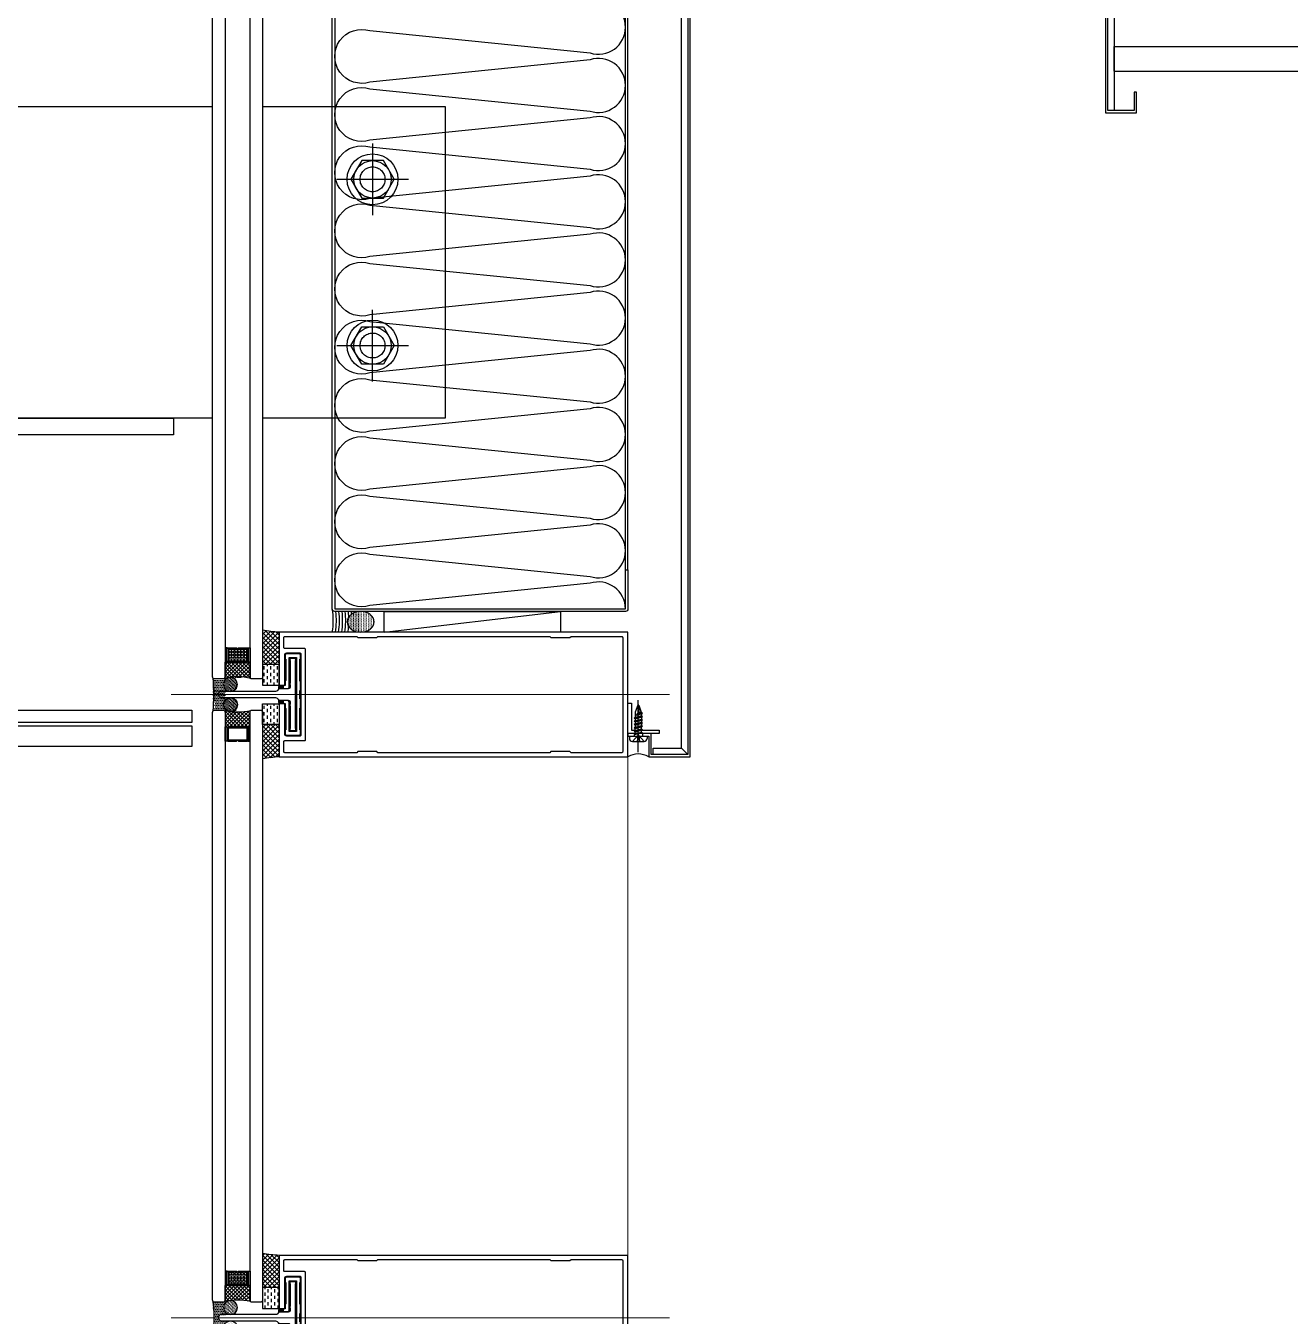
# Model space of a CAD drawing. Header units: millimetres. Extents: x 17311 to 801382, y -242618 to -104888.
# Drawn here: x 78705 to 79314, y -145487 to -144866 of the extents above; entities that cross this region are included whole.
import ezdxf

# ---------------------------------------------------------------- set-up
doc = ezdxf.new("R2010")
doc.units = ezdxf.units.MM
doc.header["$LTSCALE"] = 250
for name, pattern in [('CENTER2', [28.575, 19.05, -3.175, 3.175, -3.175]), ('HIDDEN', [9.525, 6.35, -3.175]), ('HIDDEN2', [4.7625, 3.175, -1.5875])]:
    doc.linetypes.add(name, pattern=pattern)
for name, color, linetype in [('4', 4, 'Continuous'), ('A-ALU', 4, 'Continuous'), ('A-CEIL', 8, 'Continuous'), ('A-ELE-8', 8, 'Continuous'), ('A-WIN', 4, 'Continuous'), ('ACCY', 5, 'Continuous'), ('B-AR', 7, 'Continuous'), ('DIM', 7, 'Continuous'), ('EGI', 6, 'Continuous'), ('fastener', 1, 'Continuous'), ('GLASS', 7, 'Continuous'), ('INSUL', 251, 'Continuous'), ('ISL', 251, 'Continuous'), ('L0_', 7, 'Continuous'), ('OBJECTS', 7, 'Continuous'), ('polyamide', 6, 'Continuous'), ('SEALANT', 252, 'Continuous'), ('W200', 7, 'Continuous')]:
    doc.layers.add(name, color=color, linetype=linetype)
doc.layers.add('A-WIN-ELE', color=8, linetype='Continuous', lineweight=9)
doc.layers.add('CEN', color=1, linetype='Continuous', lineweight=9)
pattern_1 = [(248.1986, (-173212.08805, -82748.5761), (0.464238432, -0.5222680618), [0, -0.625])]
pattern_2 = [(90, (81799.66684, 89232.96467), (-0.15875, 0.079375), [0, -0.15875])]
pattern_3 = [(225, (58457.0195, -22344.7967), (1.122532015, -1.122532015), []), (315, (58457.0195, -22344.7967), (1.122532015, 1.122532015), [])]
pattern_4 = [(270, (-23796.0773, 66483.7451), (1.5875, -1.5875), [1.5875, -1.5875])]
pattern_5 = [(315, (-242.3621, 2021.3178), (0.8838835, 0.8838835), []), (45, (-242.3621, 2021.3178), (-0.8838835, 0.8838835), [])]
pattern_6 = [(90, (81747.66684, 89202.96467), (-0.15875, 0.079375), [0, -0.15875])]

# ---------------------------------------------------------------- blocks, each defined once
blk = doc.blocks.new('A$Ca2fa5fbf')
at = {"layer": 'GLASS', "transparency": 33554687}
h = blk.add_hatch(dxfattribs=at)
h.set_pattern_fill('ANSI37', color=253, scale=10, angle=90, style=0)
h.set_pattern_definition(pattern_5)
h.paths.add_polyline_path([(38, 8.5, 0.198912), (38.29, 7.79, 0.112366), (25.71, 7.79, 0.198912), (26, 8.5), (26, 15.5), (27.05, 15.5), (27.05, 16.2, 0.414214), (27.75, 15.5), (36.25, 15.5, 0.414035), (36.95, 16.2), (36.95, 15.5), (38, 15.5)])
h = blk.add_hatch(dxfattribs=at)
h.set_pattern_fill('ANSI37', color=253, scale=10, angle=270, style=0)
h.set_pattern_definition(pattern_5)
h.paths.add_polyline_path([(38, -8.5, -0.198912), (38.29, -7.79, -0.112366), (25.71, -7.79, -0.198912), (26, -8.5), (26, -15.5), (27.05, -15.5), (27.05, -16.2, -0.414214), (27.75, -15.5), (36.25, -15.5, -0.414035), (36.95, -16.2), (36.95, -15.5), (38, -15.5)])
at = {"layer": 'SEALANT', "transparency": 33554687}
h = blk.add_hatch(dxfattribs=at)
h.set_pattern_fill('ANSI37', color=253, scale=0.5)
h.set_pattern_definition(pattern_3)
h.paths.add_polyline_path([(52, 14.5), (44, 14.5), (44, 31, 0.032752), (52, 30)])
at = {"layer": 'SEALANT'}
h = blk.add_hatch(dxfattribs=at)
h.set_pattern_fill('DASH', color=253, scale=0.5, angle=90, style=0)
h.set_pattern_definition(pattern_4)
h.paths.add_polyline_path([(52, 14.5), (44, 14.5), (44, 4.5), (52, 4.5)])
at = {"layer": 'SEALANT', "transparency": 33554687}
h = blk.add_hatch(dxfattribs=at)
h.set_pattern_fill('DOTS', color=253, scale=0.5)
h.set_pattern_definition([(360, (-73084.1342, 247739.18495), (0.396875, 0.79375), [0, -0.79375])])
edge = h.paths.add_edge_path()
edge.add_line((29.22, -8.19), (28.82, -8.23))
edge.add_arc((34, 40.48), 48.98, 263.93206, 271.30611)
edge.add_line((35.12, -8.49), (34.66, -8.46))
edge.add_line((34.66, -8.46), (34.21, -8.41))
edge.add_line((34.21, -8.41), (33.76, -8.34))
edge.add_line((33.76, -8.34), (33.32, -8.25))
edge.add_line((33.32, -8.25), (32.88, -8.14))
edge.add_line((32.88, -8.14), (32.45, -8.02))
edge.add_line((32.45, -8.02), (32.02, -7.87))
edge.add_line((32.02, -7.87), (31.6, -7.71))
edge.add_line((31.6, -7.71), (31.19, -7.54))
edge.add_line((31.19, -7.54), (30.87, -7.37))
edge.add_line((30.87, -7.37), (30.38, -7.74))
edge.add_line((30.38, -7.74), (29.82, -8.02))
edge.add_line((29.82, -8.02), (29.22, -8.19))
edge = h.paths.add_edge_path()
edge.add_line((28.82, 8.23), (29.22, 8.19))
edge.add_line((29.22, 8.19), (29.82, 8.02))
edge.add_line((29.82, 8.02), (30.38, 7.74))
edge.add_line((30.38, 7.74), (30.87, 7.37))
edge.add_line((30.87, 7.37), (31.19, 7.54))
edge.add_line((31.19, 7.54), (31.6, 7.71))
edge.add_line((31.6, 7.71), (32.02, 7.87))
edge.add_line((32.02, 7.87), (32.45, 8.02))
edge.add_line((32.45, 8.02), (32.88, 8.14))
edge.add_line((32.88, 8.14), (33.32, 8.25))
edge.add_line((33.32, 8.25), (33.76, 8.34))
edge.add_line((33.76, 8.34), (34.21, 8.41))
edge.add_line((34.21, 8.41), (34.66, 8.46))
edge.add_line((34.66, 8.46), (35.12, 8.49))
edge.add_arc((34, -40.48), 48.98, 88.69389, 96.06856)
edge = h.paths.add_edge_path()
edge.add_line((27.39, 8.02), (27.61, 8.08))
edge.add_arc((34, -40.48), 48.98, 97.49491, 99.74726)
edge.add_line((25.71, 7.79), (25, 7.5))
edge.add_line((25, 7.5), (21, 7.5))
edge.add_arc((21, 8.5), 1, 190.59727, 270, ccw=False)
edge.add_arc((-70.65, 0), 91.05, -5.24052, 5.24052, ccw=False)
edge.add_arc((21, -8.5), 1, 90, 169.40273, ccw=False)
edge.add_line((21, -7.5), (25, -7.5))
edge.add_line((25, -7.5), (25.71, -7.79))
edge.add_arc((34, 40.48), 48.98, 260.25274, 262.50428)
edge.add_line((27.61, -8.08), (27.39, -8.02))
edge.add_line((27.39, -8.02), (26.83, -7.74))
edge.add_line((26.83, -7.74), (26.33, -7.37))
edge.add_line((26.33, -7.37), (25.91, -6.91))
edge.add_line((25.91, -6.91), (25.59, -6.38))
edge.add_line((25.59, -6.38), (25.36, -5.8))
edge.add_line((25.36, -5.8), (25.25, -5.18))
edge.add_line((25.25, -5.18), (25.25, -4.56))
edge.add_line((25.25, -4.56), (25.36, -3.95))
edge.add_line((25.36, -3.95), (25.59, -3.37))
edge.add_line((25.59, -3.37), (25.91, -2.84))
edge.add_line((25.91, -2.84), (26.33, -2.38))
edge.add_line((26.33, -2.38), (26.4, -2.33))
edge.add_line((26.4, -2.33), (26.3, -1.99))
edge.add_line((26.3, -1.99), (26.2, -1.6))
edge.add_line((26.2, -1.6), (26.13, -1.2))
edge.add_line((26.13, -1.2), (26.07, -0.8))
edge.add_line((26.07, -0.8), (26.04, -0.4))
edge.add_line((26.04, -0.4), (26.03, 0))
edge.add_line((26.03, 0), (26.04, 0.4))
edge.add_line((26.04, 0.4), (26.07, 0.8))
edge.add_line((26.07, 0.8), (26.13, 1.2))
edge.add_line((26.13, 1.2), (26.2, 1.6))
edge.add_line((26.2, 1.6), (26.3, 1.99))
edge.add_line((26.3, 1.99), (26.4, 2.33))
edge.add_line((26.4, 2.33), (26.33, 2.38))
edge.add_line((26.33, 2.38), (25.91, 2.84))
edge.add_line((25.91, 2.84), (25.59, 3.37))
edge.add_line((25.59, 3.37), (25.36, 3.95))
edge.add_line((25.36, 3.95), (25.25, 4.56))
edge.add_line((25.25, 4.56), (25.25, 5.18))
edge.add_line((25.25, 5.18), (25.36, 5.8))
edge.add_line((25.36, 5.8), (25.59, 6.38))
edge.add_line((25.59, 6.38), (25.91, 6.91))
edge.add_line((25.91, 6.91), (26.33, 7.37))
edge.add_line((26.33, 7.37), (26.83, 7.74))
edge.add_line((26.83, 7.74), (27.39, 8.02))
at = {"layer": 'SEALANT'}
h = blk.add_hatch(dxfattribs=at)
h.set_pattern_fill('DOTS', color=8, scale=10, angle=248.1986)
h.set_pattern_definition(pattern_1)
edge = h.paths.add_edge_path()
edge.add_ellipse((28.61, 4.87), major_axis=(0, 3.37), ratio=1, start_angle=0, end_angle=360, ccw=False)
at = {"layer": 'SEALANT', "transparency": 33554687}
h = blk.add_hatch(dxfattribs=at)
h.set_pattern_fill('DOTS', color=253, scale=0.1, angle=90)
h.set_pattern_definition(pattern_2)
h.paths.add_polyline_path([(52.08, 2.75), (53.9, 2.75), (53.9, 2.95), (53.9, 3.84), (53.9, 4.5), (52.5, 4.5, -0.362029), (52.01, 4.91, -0.057613), (51.71, 2.46), (51.94, 2.69, -0.198912)])
at = {"layer": 'SEALANT'}
h = blk.add_hatch(dxfattribs=at)
h.set_pattern_fill('DOTS', color=8, scale=10, angle=248.1986)
h.set_pattern_definition(pattern_1)
edge = h.paths.add_edge_path()
edge.add_ellipse((28.61, -4.87), major_axis=(0, -3.37), ratio=1, start_angle=0, end_angle=360)
h = blk.add_hatch(dxfattribs=at)
h.set_pattern_fill('DASH', color=253, scale=0.5, angle=270, style=0)
h.set_pattern_definition(pattern_4)
h.paths.add_polyline_path([(52, -14.5), (44, -14.5), (44, -4.5), (52, -4.5)])
at = {"layer": 'SEALANT', "transparency": 33554687}
h = blk.add_hatch(dxfattribs=at)
h.set_pattern_fill('DOTS', color=253, scale=0.1, angle=270)
h.set_pattern_definition(pattern_2)
h.paths.add_polyline_path([(52.08, -2.75), (53.9, -2.75), (53.9, -2.95), (53.9, -3.84), (53.9, -4.5), (52.5, -4.5, 0.362029), (52.01, -4.91, 0.057613), (51.71, -2.46), (51.94, -2.69, 0.198912)])
h = blk.add_hatch(dxfattribs=at)
h.set_pattern_fill('ANSI37', color=253, scale=0.5)
h.set_pattern_definition(pattern_3)
h.paths.add_polyline_path([(52, -14.5), (44, -14.5), (44, -31, -0.032752), (52, -30)])
at = {"layer": 'B-AR'}
for points in [[(54.7, 19, -0.414214), (55.7, 20), (62, 20, -0.414214), (62.5, 19.5), (62.5, -19.5, -0.414214), (62, -20), (55.7, -20, -0.414214), (54.7, -19), (54.7, -4.7, 0.414214), (54.5, -4.5), (52.5, -4.5, 0.414214), (52, -5), (52, -30), (220, -30), (220, 30), (52, 30), (52, 5, 0.414214), (52.5, 4.5), (54.5, 4.5, 0.414214), (54.7, 4.7)], [(89.4, -28), (54.8, -28, -0.414214), (54.3, -27.5), (54.3, -22.7, -0.414214), (54.8, -22.2), (64.2, -22.2, 0.414214), (64.7, -21.7), (64.7, 21.7, 0.414214), (64.2, 22.2), (54.8, 22.2, -0.414214), (54.3, 22.7), (54.3, 27.5, -0.414214), (54.8, 28), (89.4, 28), (89.9, 27.5), (99.1, 27.5), (99.6, 28), (182.4, 28), (182.9, 27.5), (192.1, 27.5), (192.6, 28), (217, 28, -0.414214), (217.5, 27.5), (217.5, -27.5, -0.414214), (217, -28), (192.6, -28), (192.1, -27.5), (182.9, -27.5), (182.4, -28), (99.6, -28), (99.1, -27.5), (89.9, -27.5)], [(56.4, -2.75, -0.414214), (57.4, -3.75), (57.4, -4.63, 0.298217), (57.1, -5.09, 0.298217), (57.4, -5.55), (57.4, -16.34, 0.298217), (57.1, -16.8, 0.414214), (57.6, -17.3), (59.6, -17.3, 0.414214), (60.1, -16.8, 0.236068), (59.9, -16.4), (59.9, -0.4, 0.236068), (60.1, 0, 0.236068), (59.9, 0.4), (59.9, 16.4, 0.236068), (60.1, 16.8, 0.414214), (59.6, 17.3), (57.6, 17.3, 0.414214), (57.1, 16.8, 0.298217), (57.4, 16.34), (57.4, 5.55, 0.298217), (57.1, 5.09, 0.298217), (57.4, 4.63), (57.4, 3.75, -0.414214), (56.4, 2.75), (52.08, 2.75, 0.198912), (51.94, 2.69), (51.04, 1.79, -0.198911), (50.34, 1.5), (24.2, 1.5, 0.414214), (22.7, 0, 0.414214), (24.2, -1.5), (50.34, -1.5, -0.198912), (51.04, -1.79), (51.71, -2.46, 0.198912), (52.41, -2.75)]]:
    blk.add_lwpolyline(points, format="xyb", close=True, dxfattribs=at)
at = {"layer": 'CEN', "ltscale": 0.005}
blk.add_line((240, 0, 0), (0, 0), dxfattribs=at)
at = {"layer": 'GLASS', "color": 1, "linetype": 'Continuous'}
for p, q in [((26.75, 15.5, 0), (26.75, 22.5, 0)), ((37.25, 15.5, 0), (37.25, 22.5, 0)), ((26.75, -15.5, 0), (26.75, -22.5, 0)), ((37.25, -15.5, 0), (37.25, -22.5, 0))]:
    blk.add_line(p, q, dxfattribs=at)
at = {"layer": 'GLASS', "color": 1, "linetype": 'Continuous', "elevation": 0}
for points in [[(27.05, 15.5), (27.05, 22.5), (26, 22.5), (26, 15.5)], [(36.95, 15.5), (36.95, 22.5), (38, 22.5), (38, 15.5)], [(27.05, -15.5), (27.05, -22.5), (26, -22.5), (26, -15.5)], [(36.95, -15.5), (36.95, -22.5), (38, -22.5), (38, -15.5)]]:
    blk.add_lwpolyline(points, close=True, dxfattribs=at)
for points in [[(36.95, 16.2, -0.414214), (36.25, 15.5), (27.75, 15.5, -0.414214), (27.05, 16.2), (27.05, 22, -0.414214), (27.55, 22.5), (31.5, 22.5), (32, 22), (32.5, 22.5), (36.45, 22.5, -0.414214), (36.95, 22), (36.95, 16.2)], [(36.45, 16.2), (36.45, 21.8, 0.414214), (36.25, 22), (27.75, 22, 0.414214), (27.55, 21.8), (27.55, 16.2, 0.414214), (27.75, 16), (36.25, 16, 0.414214), (36.45, 16.2)], [(36.95, -16.2, 0.414214), (36.25, -15.5), (27.75, -15.5, 0.414214), (27.05, -16.2), (27.05, -22, 0.414214), (27.55, -22.5), (31.5, -22.5), (32, -22), (32.5, -22.5), (36.45, -22.5, 0.414214), (36.95, -22), (36.95, -16.2)], [(36.45, -16.2), (36.45, -21.8, -0.414214), (36.25, -22), (27.75, -22, -0.414214), (27.55, -21.8), (27.55, -16.2, -0.414214), (27.75, -16), (36.25, -16, -0.414214), (36.45, -16.2)]]:
    blk.add_lwpolyline(points, format="xyb", dxfattribs=at)
for points in [[(38, 8.5, 0.198912), (38.29, 7.79, 0.112366), (25.71, 7.79, 0.198912), (26, 8.5), (26, 15.5), (27.05, 15.5), (27.05, 16.2, 0.414214), (27.75, 15.5), (36.25, 15.5, 0.414035), (36.95, 16.2), (36.95, 15.5), (38, 15.5)], [(38, -8.5, -0.198912), (38.29, -7.79, -0.112366), (25.71, -7.79, -0.198912), (26, -8.5), (26, -15.5), (27.05, -15.5), (27.05, -16.2, -0.414214), (27.75, -15.5), (36.25, -15.5, -0.414035), (36.95, -16.2), (36.95, -15.5), (38, -15.5)]]:
    blk.add_lwpolyline(points, format="xyb", close=True, dxfattribs=at)
at = {"layer": 'GLASS', "color": 8, "linetype": 'Continuous'}
for centre in [(28.37, 21.25, 0), (28.37, 19.75, 0), (28.37, 18.25, 0), (29.75, 21.25, 0), (29.75, 19.75, 0), (29.75, 18.25, 0), (31.25, 21.25, 0), (31.25, 19.75, 0), (31.25, 18.25, 0), (32.75, 21.25, 0), (32.75, 19.75, 0), (32.75, 18.25, 0), (34.25, 21.25, 0), (34.25, 19.75, 0), (34.25, 18.25, 0), (35.75, 21.25, 0), (35.75, 19.75, 0), (35.75, 18.25, 0), (28.37, 16.75, 0), (29.75, 16.75, 0), (31.25, 16.75, 0), (32.75, 16.75, 0), (34.25, 16.75, 0), (35.75, 16.75, 0)]:
    blk.add_circle(centre, 0.65, dxfattribs=at)
at = {"layer": 'polyamide', "color": 5}
blk.add_lwpolyline([(60.3, -17.85), (60.3, 0), (60.3, -17.85), (56.9, -17.85), (56.9, -3.45), (56.4, -2.95), (53.9, -2.95), (53.9, -3.84), (54.4, -4.34), (54.9, -4.34), (54.9, -6.4), (55.2, -6.7), (55.2, -16.99), (54.9, -16.99), (54.9, -19.05), (55.4, -19.55), (61.8, -19.55), (62.3, -19.05), (62.3, -16.99), (62, -16.99), (62, -6.5), (62.3, -6.5), (62.3, -2), (62, -2), (62, 2), (62.3, 2), (62.3, 6.49), (62, 6.49), (62, 16.99), (62.3, 16.99), (62.3, 19.05), (61.8, 19.55), (55.4, 19.55), (54.9, 19.05), (54.9, 16.99), (55.2, 16.99), (55.2, 6.7), (54.9, 6.4), (54.9, 4.34), (54.4, 4.34), (53.9, 3.84), (53.9, 2.95), (56.4, 2.95), (56.9, 3.45), (56.9, 17.85), (60.3, 17.85), (60.3, 0)], dxfattribs=at)
at = {"layer": 'SEALANT', "color": 4}
for points in [[(52, 30, -0.032752), (44, 31)], [(52, -30, 0.032752), (44, -31)]]:
    blk.add_lwpolyline(points, format="xyb", dxfattribs=at)
for points in [[(52, 14.5), (44, 14.5), (44, 4.5), (52, 4.5)], [(52, -14.5), (44, -14.5), (44, -4.5), (52, -4.5)]]:
    blk.add_lwpolyline(points, close=True, dxfattribs=at)
at = {"layer": 'SEALANT', "color": 4, "elevation": 0}
blk.add_lwpolyline([(20, 8.5, -0.046781), (20, -8.5)], format="xyb", dxfattribs=at)
at = {"layer": 'SEALANT', "color": 8}
for centre, start, end in [((40.61, 5.06), 346.77836, 359.22451), ((40.61, -5.06), 0.77549, 13.22164)]:
    blk.add_arc(centre, 11.4, start, end, dxfattribs=at)
at = {"layer": 'SEALANT', "color": 4, "extrusion": (0, 0, -1)}
blk.add_ellipse((28.61, 4.87, 0), major_axis=(0, 3.37), ratio=1, dxfattribs=at)
at = {"layer": 'SEALANT', "color": 4}
blk.add_ellipse((28.61, -4.87, 0), major_axis=(0, -3.37), ratio=1, dxfattribs=at)
blk = doc.blocks.new('pan4x20')
at = {"layer": 'CEN'}
blk.add_line((204758.3, -352573.85), (204758.3, -352601), dxfattribs=at)
at = {"layer": 'fastener', "color": 1}
for p, q in [((204754.8, -352577.73), (204754.8, -352578.73)), ((204754.8, -352578.73), (204761.8, -352578.73)), ((204756.32, -352580.5), (204756.8, -352580.3)), ((204756.32, -352580.5), (204760.3, -352581.16)), ((204756.32, -352580.61), (204760.24, -352581.25)), ((204756.32, -352580.61), (204756.8, -352580.8)), ((204756.32, -352581.74), (204756.8, -352581.54)), ((204756.32, -352581.74), (204760.3, -352582.39)), ((204756.32, -352581.84), (204760.24, -352582.49)), ((204756.32, -352581.84), (204756.8, -352582.04)), ((204756.8, -352578.73), (204756.8, -352580.3)), ((204756.8, -352580.3), (204759.8, -352580.93)), ((204756.8, -352580.8), (204759.8, -352581.43)), ((204756.8, -352580.8), (204756.8, -352581.54)), ((204756.8, -352581.54), (204759.8, -352582.16)), ((204756.8, -352582.04), (204759.8, -352582.66)), ((204756.8, -352582.04), (204756.8, -352582.77)), ((204758.23, -352579.69), (204760.24, -352580.02)), ((204758.23, -352579.69), (204759.8, -352580.19)), ((204758.25, -352579.59), (204760.3, -352579.93)), ((204758.25, -352579.59), (204759.8, -352579.69)), ((204759.8, -352578.73), (204759.8, -352579.69)), ((204760.28, -352579.89), (204759.8, -352579.69)), ((204760.29, -352579.99), (204759.8, -352580.19)), ((204759.8, -352580.19), (204759.8, -352580.93)), ((204760.28, -352581.12), (204759.8, -352580.93)), ((204760.29, -352581.23), (204759.8, -352581.43)), ((204759.8, -352581.43), (204759.8, -352582.16)), ((204760.28, -352582.35), (204759.8, -352582.16)), ((204760.29, -352582.46), (204759.8, -352582.66)), ((204761.8, -352578.73), (204761.8, -352577.73)), ((204756.32, -352582.97), (204756.8, -352582.77)), ((204756.32, -352582.97), (204760.3, -352583.62)), ((204756.32, -352583.08), (204760.24, -352583.72)), ((204756.32, -352583.08), (204756.8, -352583.27)), ((204756.32, -352584.2), (204756.8, -352584)), ((204756.32, -352584.2), (204760.3, -352584.86)), ((204756.32, -352584.31), (204760.24, -352584.95)), ((204756.32, -352584.31), (204756.8, -352584.5)), ((204756.32, -352585.44), (204756.8, -352585.24)), ((204756.32, -352585.44), (204760.3, -352586.09)), ((204756.32, -352585.54), (204760.24, -352586.19)), ((204756.32, -352585.54), (204756.8, -352585.74)), ((204756.32, -352586.67), (204756.8, -352586.47)), ((204756.32, -352586.67), (204760.3, -352587.32)), ((204756.32, -352586.77), (204760.24, -352587.42)), ((204756.32, -352586.77), (204756.8, -352586.97)), ((204756.32, -352587.9), (204756.8, -352587.7)), ((204756.32, -352587.9), (204760.3, -352588.56)), ((204756.32, -352588.01), (204760.24, -352588.65)), ((204756.32, -352588.01), (204756.8, -352588.2)), ((204756.8, -352582.77), (204759.8, -352583.39)), ((204756.8, -352583.27), (204759.8, -352583.89)), ((204756.8, -352583.27), (204756.8, -352584)), ((204756.8, -352584), (204759.8, -352584.62)), ((204756.8, -352584.5), (204759.8, -352585.12)), ((204756.8, -352584.5), (204756.8, -352585.24)), ((204756.8, -352585.24), (204759.8, -352585.86)), ((204756.8, -352585.74), (204759.8, -352586.36)), ((204756.8, -352585.74), (204756.8, -352586.47)), ((204756.8, -352586.47), (204759.8, -352587.09)), ((204756.8, -352586.97), (204759.8, -352587.59)), ((204756.8, -352586.97), (204756.8, -352587.7)), ((204756.8, -352587.7), (204759.8, -352588.32)), ((204756.8, -352588.2), (204759.8, -352588.82)), ((204756.8, -352588.2), (204756.8, -352588.93)), ((204759.8, -352582.66), (204759.8, -352583.39)), ((204760.28, -352583.59), (204759.8, -352583.39)), ((204760.29, -352583.69), (204759.8, -352583.89)), ((204759.8, -352583.89), (204759.8, -352584.62)), ((204760.28, -352584.82), (204759.8, -352584.62)), ((204760.29, -352584.92), (204759.8, -352585.12)), ((204759.8, -352585.12), (204759.8, -352585.86)), ((204760.28, -352586.05), (204759.8, -352585.86)), ((204760.29, -352586.16), (204759.8, -352586.36)), ((204759.8, -352586.36), (204759.8, -352587.09)), ((204760.28, -352587.28), (204759.8, -352587.09)), ((204760.29, -352587.39), (204759.8, -352587.59)), ((204759.8, -352587.59), (204759.8, -352588.32)), ((204760.28, -352588.52), (204759.8, -352588.32)), ((204760.29, -352588.62), (204759.8, -352588.82)), ((204756.32, -352589.13), (204756.8, -352588.93)), ((204756.32, -352589.13), (204760.3, -352589.79)), ((204756.32, -352589.24), (204756.8, -352589.43)), ((204756.32, -352589.24), (204760.24, -352589.88)), ((204756.32, -352590.37), (204756.8, -352590.17)), ((204756.32, -352590.37), (204760.3, -352591.02)), ((204756.32, -352590.47), (204760.24, -352591.12)), ((204756.32, -352590.47), (204756.8, -352590.67)), ((204756.32, -352591.6), (204756.8, -352591.4)), ((204756.32, -352591.6), (204760.3, -352592.25)), ((204756.32, -352591.71), (204756.8, -352591.9)), ((204756.32, -352591.71), (204760.24, -352592.35)), ((204756.32, -352592.83), (204756.8, -352592.63)), ((204756.32, -352592.83), (204760.3, -352593.49)), ((204756.32, -352592.94), (204760.24, -352593.58)), ((204756.32, -352592.94), (204756.8, -352593.13)), ((204756.32, -352594.07), (204756.8, -352593.87)), ((204756.32, -352594.07), (204760.3, -352594.72)), ((204756.32, -352594.17), (204756.8, -352594.37)), ((204756.32, -352594.17), (204760.24, -352594.82)), ((204756.8, -352588.93), (204759.8, -352589.56)), ((204756.8, -352589.43), (204759.8, -352590.06)), ((204756.8, -352589.43), (204756.8, -352590.17)), ((204756.8, -352590.17), (204759.8, -352590.79)), ((204756.8, -352590.67), (204759.8, -352591.29)), ((204756.8, -352590.67), (204756.8, -352591.4)), ((204756.8, -352591.4), (204759.8, -352592.02)), ((204756.8, -352591.9), (204759.8, -352592.52)), ((204756.8, -352591.9), (204756.8, -352592.63)), ((204756.8, -352592.63), (204759.8, -352593.26)), ((204756.8, -352593.13), (204759.8, -352593.75)), ((204756.8, -352593.13), (204756.8, -352593.87)), ((204756.8, -352593.87), (204759.8, -352594.49)), ((204756.8, -352594.37), (204759.8, -352594.99)), ((204756.8, -352594.37), (204756.8, -352595.1)), ((204759.8, -352588.82), (204759.8, -352589.56)), ((204760.28, -352589.75), (204759.8, -352589.56)), ((204760.29, -352589.86), (204759.8, -352590.06)), ((204759.8, -352590.06), (204759.8, -352590.79)), ((204760.28, -352590.98), (204759.8, -352590.79)), ((204760.29, -352591.09), (204759.8, -352591.29)), ((204759.8, -352591.29), (204759.8, -352592.02)), ((204760.28, -352592.22), (204759.8, -352592.02)), ((204760.29, -352592.32), (204759.8, -352592.52)), ((204759.8, -352592.52), (204759.8, -352593.26)), ((204760.28, -352593.45), (204759.8, -352593.26)), ((204760.29, -352593.56), (204759.8, -352593.75)), ((204759.8, -352593.75), (204759.8, -352594.49)), ((204760.28, -352594.68), (204759.8, -352594.49)), ((204760.29, -352594.79), (204759.8, -352594.99)), ((204756.32, -352595.3), (204756.8, -352595.1)), ((204756.32, -352595.3), (204758.89, -352595.72)), ((204756.32, -352595.4), (204758.25, -352595.72)), ((204756.32, -352595.4), (204756.8, -352595.6)), ((204756.8, -352595.1), (204759.8, -352595.72)), ((204756.8, -352595.6), (204757.39, -352595.72)), ((204756.8, -352595.67), (204756.8, -352596.23)), ((204756.8, -352596.23), (204757.93, -352598.6)), ((204759.8, -352595.72), (204757.39, -352595.72)), ((204759.8, -352596.23), (204758.68, -352598.6)), ((204759.8, -352594.99), (204759.8, -352595.72)), ((204759.8, -352595.06), (204759.8, -352596.23))]:
    blk.add_line(p, q, dxfattribs=at)
blk.add_lwpolyline([(204760.85, -352576.48), (204760.63, -352576.68), (204760.37, -352576.78), (204760.1, -352576.8), (204759.83, -352576.76), (204759.56, -352576.7), (204759.32, -352576.63), (204759.12, -352576.58), (204758.96, -352576.58), (204758.86, -352576.64), (204758.81, -352576.76), (204758.79, -352576.92), (204758.8, -352577.11), (204758.81, -352577.31), (204758.82, -352577.52), (204758.81, -352577.71), (204758.77, -352577.88), (204758.7, -352578.02), (204758.58, -352578.11), (204758.45, -352578.17), (204758.3, -352578.19), (204758.16, -352578.17), (204758.02, -352578.11), (204757.91, -352578.02), (204757.83, -352577.88), (204757.79, -352577.71), (204757.78, -352577.52), (204757.79, -352577.31), (204757.81, -352577.11), (204757.81, -352576.92), (204757.8, -352576.76), (204757.75, -352576.64), (204757.65, -352576.58), (204757.49, -352576.58), (204757.28, -352576.63), (204757.04, -352576.7), (204756.78, -352576.76), (204756.5, -352576.8), (204756.23, -352576.78), (204755.98, -352576.68), (204755.75, -352576.48)], dxfattribs=at)
for centre, radius, start, end in [((204758.3, -352585.49), 9.36, 74.20502, 105.79498), ((204756.1, -352577.74), 1.3, 105.58862, 179.97665), ((204756.4, -352580.55), 0.0925, 150.07535, 220.13388), ((204756.4, -352581.78), 0.0925, 150.07535, 220.13388), ((204758.27, -352579.65), 0.0602, 110.68507, 229.27288), ((204760.21, -352579.95), 0.0925, 330.07535, 40.13388), ((204760.21, -352581.18), 0.0925, 330.07535, 40.13388), ((204760.21, -352582.41), 0.0925, 330.07535, 40.13388), ((204760.5, -352577.74), 1.3, 0.02335, 74.41138), ((204756.4, -352583.02), 0.0925, 150.07535, 220.13388), ((204756.4, -352584.25), 0.0925, 150.07535, 220.13388), ((204756.4, -352585.48), 0.0925, 150.07535, 220.13388), ((204756.4, -352586.71), 0.0925, 150.07535, 220.13388), ((204756.4, -352587.95), 0.0925, 150.07535, 220.13388), ((204760.21, -352583.65), 0.0925, 330.07535, 40.13388), ((204760.21, -352584.88), 0.0925, 330.07535, 40.13388), ((204760.21, -352586.11), 0.0925, 330.07535, 40.13388), ((204760.21, -352587.34), 0.0925, 330.07535, 40.13388), ((204760.21, -352588.58), 0.0925, 330.07535, 40.13388), ((204756.4, -352589.18), 0.0925, 150.07535, 220.13388), ((204756.4, -352590.41), 0.0925, 150.07535, 220.13388), ((204756.4, -352591.65), 0.0925, 150.07535, 220.13388), ((204756.4, -352592.88), 0.0925, 150.07535, 220.13388), ((204756.4, -352594.11), 0.0925, 150.07535, 220.13388), ((204760.21, -352589.81), 0.0925, 330.07535, 40.13388), ((204760.21, -352591.04), 0.0925, 330.07535, 40.13388), ((204760.21, -352592.28), 0.0925, 330.07535, 40.13388), ((204760.21, -352593.51), 0.0925, 330.07535, 40.13388), ((204760.21, -352594.74), 0.0925, 330.07535, 40.13388), ((204756.4, -352595.34), 0.0925, 150.07535, 220.13388), ((204758.3, -352598.34), 0.46, 215.16271, 324.83729)]:
    blk.add_arc(centre, radius, start, end, dxfattribs=at)
blk = doc.blocks.new('커튼월 히든바_T1')
at = {"layer": 'GLASS', "transparency": 33554687}
h = blk.add_hatch(dxfattribs=at)
h.set_pattern_fill('ANSI37', color=253, scale=10, angle=90, style=0)
h.set_pattern_definition([(315, (-294.3621, 1991.3178), (0.8838835, 0.8838835), []), (45, (-294.3621, 1991.3178), (-0.8838835, 0.8838835), [])])
h.paths.add_polyline_path([(-14, -21.5, 0.198912), (-13.71, -22.21, 0.112366), (-26.29, -22.21, 0.198912), (-26, -21.5), (-26, -14.5), (-24.95, -14.5), (-24.95, -13.8, 0.414214), (-24.25, -14.5), (-15.75, -14.5, 0.414035), (-15.05, -13.8), (-15.05, -14.5), (-14, -14.5)])
at = {"layer": 'SEALANT', "transparency": 33554687}
h = blk.add_hatch(dxfattribs=at)
h.set_pattern_fill('ANSI37', color=253, scale=0.5)
h.set_pattern_definition([(225, (58405.0195, -22374.7967), (1.122532015, -1.122532015), []), (315, (58405.0195, -22374.7967), (1.122532015, 1.122532015), [])])
h.paths.add_polyline_path([(0, -15.5), (-8, -15.5), (-8, 1, 0.032752), (0, 0)])
at = {"layer": 'SEALANT'}
h = blk.add_hatch(dxfattribs=at)
h.set_pattern_fill('DASH', color=253, scale=0.5, angle=90, style=0)
h.set_pattern_definition([(270, (-23848.0773, 66453.7451), (1.5875, -1.5875), [1.5875, -1.5875])])
h.paths.add_polyline_path([(0, -15.5), (-8, -15.5), (-8, -25.5), (0, -25.5)])
at = {"layer": 'SEALANT', "transparency": 33554687}
h = blk.add_hatch(dxfattribs=at)
h.set_pattern_fill('DOTS', color=253, scale=0.5)
h.set_pattern_definition([(360, (13402.0754, 298083.954), (0.396875, 0.79375), [0, -0.79375])])
edge = h.paths.add_edge_path()
edge.add_line((-31.63, -37.97), (-23.39, -37.97))
edge.add_line((-23.39, -37.97), (-25.95, -37.37))
edge.add_line((-25.95, -37.37), (-26.76, -36.38))
edge.add_line((-26.76, -36.38), (-26.93, -35.4))
edge.add_line((-26.93, -35.4), (-26.96, -34.48))
edge.add_line((-26.96, -34.48), (-26.84, -33.63))
edge.add_line((-26.84, -33.63), (-26.68, -32.9))
edge.add_line((-26.68, -32.9), (-25.96, -32.3))
edge.add_line((-25.96, -32.3), (-25.15, -31.86))
edge.add_line((-25.15, -31.86), (-24.29, -31.59))
edge.add_line((-24.29, -31.59), (-23.39, -31.5))
edge.add_line((-23.39, -31.5), (-27.8, -31.5))
edge.add_arc((-27.8, -30), 1.5, 90.00011, 270.00011, ccw=False)
edge.add_line((-27.8, -28.5), (-26, -28.5))
edge.add_line((-26, -28.5), (-26, -22.28))
edge.add_arc((-18.28, -59.55), 38.06, 101.70597, 103.24787)
edge.add_line((-27, -22.5), (-31, -22.5))
edge.add_arc((-31, -21.5), 1, 190.59727, 270, ccw=False)
edge.add_arc((-132.48, -31.99), 101.02, -3.39825, 5.85383, ccw=False)
h = blk.add_hatch(dxfattribs=at)
h.set_pattern_fill('DOTS', color=253, scale=0.5)
h.set_pattern_definition([(360, (13402.0754, 298083.954), (0.396875, 0.79375), [0, -0.79375])])
edge = h.paths.add_edge_path()
edge.add_line((-31.63, -37.97), (-23.39, -37.97))
edge.add_line((-23.39, -37.97), (-25.95, -37.37))
edge.add_line((-25.95, -37.37), (-26.76, -36.38))
edge.add_line((-26.76, -36.38), (-26.93, -35.4))
edge.add_line((-26.93, -35.4), (-26.96, -34.48))
edge.add_line((-26.96, -34.48), (-26.84, -33.63))
edge.add_line((-26.84, -33.63), (-26.74, -33.55))
edge.add_line((-26.74, -33.55), (-27.21, -33.54))
edge.add_arc((-23.33, -36.22), 4.72, 90.80265, 145.38447, ccw=False)
edge.add_line((-23.39, -31.5), (-27.8, -31.5))
edge.add_arc((-27.8, -30), 1.5, 90.00011, 270.00011, ccw=False)
edge.add_line((-27.8, -28.5), (-26, -28.5))
edge.add_line((-26, -28.5), (-26, -22.28))
edge.add_arc((-18.28, -59.55), 38.06, 101.70597, 103.24787)
edge.add_line((-27, -22.5), (-31, -22.5))
edge.add_arc((-31, -21.5), 1, 190.59727, 270, ccw=False)
edge.add_arc((-132.48, -31.99), 101.02, -3.39825, 5.85383, ccw=False)
at = {"layer": 'SEALANT'}
h = blk.add_hatch(dxfattribs=at)
h.set_pattern_fill('DOTS', color=8, scale=10, angle=248.1986)
h.set_pattern_definition([(248.1986, (-86370.20907, -35122.0081), (0.464238432, -0.5222680618), [0, -0.625])])
edge = h.paths.add_edge_path()
edge.add_ellipse((-23.39, -25.13), major_axis=(0, 3.37), ratio=1, start_angle=0, end_angle=360, ccw=False)
at = {"layer": 'SEALANT', "transparency": 33554687}
h = blk.add_hatch(dxfattribs=at)
h.set_pattern_fill('DOTS', color=253, scale=0.1, angle=90)
h.set_pattern_definition(pattern_6)
h.paths.add_polyline_path([(0.08, -27.25), (1.9, -27.25), (1.9, -27.05), (1.9, -26.16), (1.9, -25.5), (0.5, -25.5, -0.362029), (0.01, -25.09, -0.057613), (-0.29, -27.54), (-0.06, -27.31, -0.198912)])
at = {"layer": 'SEALANT'}
h = blk.add_hatch(dxfattribs=at)
h.set_pattern_fill('DOTS', color=8, scale=10, angle=248.1986)
h.set_pattern_definition([(248.1986, (-86370.20907, -35121.8728), (0.464238432, -0.5222680618), [0, -0.625])])
edge = h.paths.add_edge_path()
edge.add_ellipse((-23.39, -34.74), major_axis=(3.37, 0), ratio=0.959879, start_angle=0, end_angle=360)
at = {"layer": 'SEALANT', "transparency": 33554687}
h = blk.add_hatch(dxfattribs=at)
h.set_pattern_fill('DOTS', color=253, scale=0.1, angle=270)
h.set_pattern_definition(pattern_6)
h.paths.add_polyline_path([(0.08, -32.75), (1.9, -32.75), (1.9, -32.95), (1.9, -33.84), (1.9, -34.5), (0.5, -34.5, 0.362029), (0.01, -34.91, 0.057613), (-0.29, -32.46), (-0.06, -32.69, 0.198912)])
at = {"layer": '4', "color": 8}
blk.add_line((-3, -57.5, 0), (0, -42.5, 0), dxfattribs=at)
blk.add_lwpolyline([(0, -57.5), (-3, -57.5), (-3, -42.5), (0, -42.5)], close=True, dxfattribs=at)
at = {"layer": 'B-AR'}
for points in [[(2.7, -11, -0.414214), (3.7, -10), (10, -10, -0.414214), (10.5, -10.5), (10.5, -49.5, -0.414214), (10, -50), (3.7, -50, -0.414214), (2.7, -49), (2.7, -34.7, 0.414214), (2.5, -34.5), (0.5, -34.5, 0.414214), (0, -35), (0, -60), (168, -60), (168, 0), (0, 0), (0, -25, 0.414214), (0.5, -25.5), (2.5, -25.5, 0.414214), (2.7, -25.3)], [(37.4, -58), (2.8, -58, -0.414214), (2.3, -57.5), (2.3, -52.7, -0.414214), (2.8, -52.2), (12.2, -52.2, 0.414214), (12.7, -51.7), (12.7, -8.3, 0.414214), (12.2, -7.8), (2.8, -7.8, -0.414214), (2.3, -7.3), (2.3, -2.5, -0.414214), (2.8, -2), (37.4, -2), (37.9, -2.5), (47.1, -2.5), (47.6, -2), (130.4, -2), (130.9, -2.5), (140.1, -2.5), (140.6, -2), (165, -2, -0.414214), (165.5, -2.5), (165.5, -57.5, -0.414214), (165, -58), (140.6, -58), (140.1, -57.5), (130.9, -57.5), (130.4, -58), (47.6, -58), (47.1, -57.5), (37.9, -57.5)], [(4.4, -32.75, -0.414214), (5.4, -33.75), (5.4, -34.63, 0.298217), (5.1, -35.09, 0.298217), (5.4, -35.55), (5.4, -46.34, 0.298217), (5.1, -46.8, 0.414214), (5.6, -47.3), (7.6, -47.3, 0.414214), (8.1, -46.8, 0.236068), (7.9, -46.4), (7.9, -30.4, 0.236068), (8.1, -30, 0.236068), (7.9, -29.6), (7.9, -13.6, 0.236068), (8.1, -13.2, 0.414214), (7.6, -12.7), (5.6, -12.7, 0.414214), (5.1, -13.2, 0.298217), (5.4, -13.66), (5.4, -24.45, 0.298217), (5.1, -24.91, 0.298217), (5.4, -25.37), (5.4, -26.25, -0.414214), (4.4, -27.25), (0.08, -27.25, 0.198912), (-0.06, -27.31), (-0.96, -28.21, -0.198911), (-1.66, -28.5), (-27.8, -28.5, 0.414214), (-29.3, -30, 0.414214), (-27.8, -31.5), (-1.66, -31.5, -0.198912), (-0.96, -31.79), (-0.29, -32.46, 0.198912), (0.41, -32.75)]]:
    blk.add_lwpolyline(points, format="xyb", close=True, dxfattribs=at)
at = {"layer": 'CEN', "ltscale": 0.005}
blk.add_line((188, -30), (-52, -30), dxfattribs=at)
at = {"layer": 'DIM', "color": 8}
for radius, start, end in [(9.27, 80.68639, 99.31361), (8.77, 80.15016, 99.84984), (8.27, 79.54803, 100.45197)]:
    blk.add_arc((-1.5, -67.62, 0), radius, start, end, dxfattribs=at)
at = {"layer": 'GLASS', "color": 1, "linetype": 'Continuous'}
for p, q in [((-25.25, -14.5, 0), (-25.25, -7.5, 0)), ((-14.75, -14.5, 0), (-14.75, -7.5, 0))]:
    blk.add_line(p, q, dxfattribs=at)
at = {"layer": 'GLASS', "color": 1, "linetype": 'Continuous', "elevation": 0}
for points in [[(-24.95, -14.5), (-24.95, -7.5), (-26, -7.5), (-26, -14.5)], [(-15.05, -14.5), (-15.05, -7.5), (-14, -7.5), (-14, -14.5)]]:
    blk.add_lwpolyline(points, close=True, dxfattribs=at)
for points in [[(-15.05, -13.8, -0.414214), (-15.75, -14.5), (-24.25, -14.5, -0.414214), (-24.95, -13.8), (-24.95, -8, -0.414214), (-24.45, -7.5), (-20.5, -7.5), (-20, -8), (-19.5, -7.5), (-15.55, -7.5, -0.414214), (-15.05, -8), (-15.05, -13.8)], [(-15.55, -13.8), (-15.55, -8.2, 0.414214), (-15.75, -8), (-24.25, -8, 0.414214), (-24.45, -8.2), (-24.45, -13.8, 0.414214), (-24.25, -14), (-15.75, -14, 0.414214), (-15.55, -13.8)]]:
    blk.add_lwpolyline(points, format="xyb", dxfattribs=at)
blk.add_lwpolyline([(-14, -21.5, 0.198912), (-13.71, -22.21, 0.112366), (-26.29, -22.21, 0.198912), (-26, -21.5), (-26, -14.5), (-24.95, -14.5), (-24.95, -13.8, 0.414214), (-24.25, -14.5), (-15.75, -14.5, 0.414035), (-15.05, -13.8), (-15.05, -14.5), (-14, -14.5)], format="xyb", close=True, dxfattribs=at)
at = {"layer": 'GLASS', "color": 8, "linetype": 'Continuous'}
for centre in [(-23.63, -8.75, 0), (-23.63, -10.25, 0), (-23.63, -11.75, 0), (-22.25, -8.75, 0), (-22.25, -10.25, 0), (-22.25, -11.75, 0), (-20.75, -8.75, 0), (-20.75, -10.25, 0), (-20.75, -11.75, 0), (-19.25, -8.75, 0), (-19.25, -10.25, 0), (-19.25, -11.75, 0), (-17.75, -8.75, 0), (-17.75, -10.25, 0), (-17.75, -11.75, 0), (-16.25, -8.75, 0), (-16.25, -10.25, 0), (-16.25, -11.75, 0), (-23.63, -13.25, 0), (-22.25, -13.25, 0), (-20.75, -13.25, 0), (-19.25, -13.25, 0), (-17.75, -13.25, 0), (-16.25, -13.25, 0)]:
    blk.add_circle(centre, 0.65, dxfattribs=at)
at = {"layer": 'INSUL'}
blk.add_lwpolyline([(-29.5, -58), (-29.5, -39.47), (-3, -39.47), (-3, -58)], close=True, dxfattribs=at)
at = {"layer": 'INSUL', "elevation": 0}
blk.add_lwpolyline([(-3, -39.47, 0.414214), (-5.65, -42.12), (-3, -55.35, -1), (-8.3, -55.35), (-5.65, -42.12, 1), (-10.95, -42.12), (-8.3, -55.35, -1), (-13.6, -55.35), (-10.95, -42.12, 1), (-16.25, -42.12), (-13.6, -55.35, -1), (-18.9, -55.35), (-16.25, -42.12, 1), (-21.55, -42.12), (-18.9, -55.35, -1), (-24.2, -55.35), (-21.55, -42.12, 1), (-26.85, -42.12), (-24.2, -55.35, -1), (-29.5, -55.35), (-26.85, -42.12, 0.414214), (-29.5, -39.47)], format="xyb", dxfattribs=at)
at = {"layer": 'L0_', "color": 4, "linetype": 'Continuous'}
blk.add_arc((-1.5, -67.62, 0), 7.77, 78.86699, 101.13301, dxfattribs=at)
at = {"layer": 'OBJECTS', "color": 6, "ltscale": 0.5, "elevation": 0}
blk.add_lwpolyline([(-3, -58), (-3, -60), (-32, -60), (-32, -37.97), (-18.5, -37.97), (-18.5, -36.72, -1), (-17, -36.72), (-17, -39.47), (-29.5, -39.47, 0.414214), (-30, -39.97), (-30, -57.5, 0.414214), (-29.5, -58), (-3, -58)], format="xyb", dxfattribs=at)
at = {"layer": 'OBJECTS', "color": 6, "ltscale": 0.5}
blk.add_lwpolyline([(-5, -43), (-3, -43), (-3, -58), (-18, -58), (-18, -56), (-5, -56)], close=True, dxfattribs=at)
at = {"layer": 'polyamide', "color": 5}
blk.add_lwpolyline([(8.3, -47.85), (8.3, -30), (8.3, -47.85), (4.9, -47.85), (4.9, -33.45), (4.4, -32.95), (1.9, -32.95), (1.9, -33.84), (2.4, -34.34), (2.9, -34.34), (2.9, -36.4), (3.2, -36.7), (3.2, -46.99), (2.9, -46.99), (2.9, -49.05), (3.4, -49.55), (9.8, -49.55), (10.3, -49.05), (10.3, -46.99), (10, -46.99), (10, -36.5), (10.3, -36.5), (10.3, -32), (10, -32), (10, -28), (10.3, -28), (10.3, -23.51), (10, -23.51), (10, -13.01), (10.3, -13.01), (10.3, -10.95), (9.8, -10.45), (3.4, -10.45), (2.9, -10.95), (2.9, -13.01), (3.2, -13.01), (3.2, -23.3), (2.9, -23.6), (2.9, -25.66), (2.4, -25.66), (1.9, -26.16), (1.9, -27.05), (4.4, -27.05), (4.9, -26.55), (4.9, -12.15), (8.3, -12.15), (8.3, -30)], dxfattribs=at)
at = {"layer": 'SEALANT', "color": 4}
blk.add_lwpolyline([(0, 0, -0.032752), (-8, 1)], format="xyb", dxfattribs=at)
blk.add_lwpolyline([(0, -15.5), (-8, -15.5), (-8, -25.5), (0, -25.5)], close=True, dxfattribs=at)
at = {"layer": 'SEALANT', "color": 4, "elevation": 0}
blk.add_lwpolyline([(-32, -21.5, -0.071278), (-32, -37.97)], format="xyb", dxfattribs=at)
at = {"layer": 'SEALANT', "color": 8}
for centre, start, end in [((-11.39, -24.94), 346.77836, 359.22451), ((-11.39, -35.06), 0.77549, 13.22164)]:
    blk.add_arc(centre, 11.4, start, end, dxfattribs=at)
at = {"layer": 'SEALANT', "color": 4, "extrusion": (0, 0, -1)}
blk.add_ellipse((-23.39, -25.13, 0), major_axis=(0, 3.37), ratio=1, dxfattribs=at)
at = {"layer": 'SEALANT', "color": 4}
blk.add_ellipse((-23.39, -34.74, 0), major_axis=(3.37, 0), ratio=0.959879, start_param=-1.570796, end_param=4.712389, dxfattribs=at)
at = {"xscale": -1, "rotation": 90}
blk.add_blockref('pan4x20', (-352583.73, 204708.8), dxfattribs=at)
blk = doc.blocks.new('SCR')
at = {"layer": 'ACCY'}
for p, q in [((-4.3, 0), (-4.3, 1.09)), ((4.3, 0), (-4.3, 0)), ((2.79, 2.6), (-2.79, 2.6)), ((4.3, 0), (4.3, 1.09)), ((-2, -1.59), (-2, 0)), ((2, -0.8), (-2, -1.59)), ((-1.46, -1.9), (-2, -1.59)), ((2, -2.38), (-2, -3.16)), ((-1.46, -2.85), (-2, -3.16)), ((-1.46, -3.48), (-2, -3.16)), ((2, -3.95), (-2, -4.74)), ((-1.46, -4.42), (-2, -4.74)), ((-1.46, -5.05), (-2, -4.74)), ((2, -5.53), (-2, -6.31)), ((-1.46, -6), (-2, -6.31)), ((1.46, -1.11), (-1.46, -1.9)), ((-1.46, -1.9), (-1.46, -2.85)), ((1.46, -2.06), (-1.46, -2.85)), ((1.46, -2.69), (-1.46, -3.48)), ((-1.46, -3.48), (-1.46, -4.42)), ((1.46, -3.64), (-1.46, -4.42)), ((1.46, -4.26), (-1.46, -5.05)), ((-1.46, -6), (-1.46, -5.05)), ((1.46, -5.21), (-1.46, -6)), ((1.46, -5.84), (-1.46, -6.63)), ((1.46, -1.11), (2, -0.8)), ((1.46, -1.11), (1.46, -2.06)), ((1.46, -2.06), (2, -2.38)), ((1.46, -2.69), (2, -2.38)), ((1.46, -2.69), (1.46, -3.64)), ((1.46, -3.64), (2, -3.95)), ((1.46, -4.26), (2, -3.95)), ((1.46, -5.21), (1.46, -4.26)), ((1.46, -5.21), (1.46, -4.26)), ((1.46, -5.21), (2, -5.53)), ((1.46, -5.84), (2, -5.53)), ((1.46, -6.79), (1.46, -5.84)), ((2, -0.8), (2, 0)), ((-1.46, -6.63), (-2, -6.31)), ((2, -7.1), (-2, -7.89)), ((-1.46, -7.57), (-2, -7.89)), ((-1.46, -8.2), (-2, -7.89)), ((2, -8.68), (-2, -9.46)), ((-1.46, -9.15), (-2, -9.46)), ((-1.46, -9.78), (-2, -9.46)), ((-1.46, -10.72), (-2, -11.04)), ((-1.46, -11.35), (-2, -11.04)), ((-1.46, -7.57), (-1.46, -6.63)), ((1.46, -6.79), (-1.46, -7.57)), ((1.46, -7.41), (-1.46, -8.2)), ((-1.46, -9.15), (-1.46, -8.2)), ((1.46, -8.36), (-1.46, -9.15)), ((-1.46, -9.78), (1.46, -8.99)), ((-1.46, -10.72), (-1.46, -9.78)), ((1.09, -10.04), (-1.46, -11.35)), ((1.09, -10.04), (-1.46, -10.72)), ((-1.46, -11.47), (-1.46, -11.35)), ((-0.22, -14.85), (-1.44, -11.56)), ((1.46, -9.63), (0, -11.23)), ((0.22, -14.85), (1.44, -11.56)), ((1.46, -6.79), (2, -7.1)), ((1.46, -7.41), (2, -7.1)), ((1.46, -8.36), (1.46, -7.41)), ((1.46, -8.36), (2, -8.68)), ((1.46, -8.99), (2, -8.68)), ((1.46, -11.47), (1.46, -8.99))]:
    blk.add_line(p, q, dxfattribs=at)
at = {"layer": 'ACCY', "linetype": 'HIDDEN2'}
for p, q in [((-2.79, 2.6), (-0.19, -0.36)), ((-0.19, -0.36), (-0.51, 2.6)), ((0.19, -0.36), (2.79, 2.6)), ((0.19, -0.36), (0.51, 2.6))]:
    blk.add_line(p, q, dxfattribs=at)
at = {"layer": 'ACCY'}
blk.add_lwpolyline([(0, 7.72), (0, -17.34)], dxfattribs=at)
for centre, radius, start, end in [((-2.79, 1.09), 1.51, 90, 180), ((2.79, 1.09), 1.51, 0, 90), ((-1.16, -11.47), 0.3, 180, 198.92242), ((0.34, -13.49), 2.29, 98.63986, 136.57417), ((3.48, -13.12), 3.95, 151.53701, 208.46302), ((1.16, -11.47), 0.3, 341.07758, 0), ((0, -14.76), 0.236, 202.5, 337.5)]:
    blk.add_arc(centre, radius, start, end, dxfattribs=at)
at = {"layer": 'ACCY', "linetype": 'HIDDEN2'}
blk.add_arc((0, -0.18), 0.261, 221.91906, 318.08094, dxfattribs=at)
blk = doc.blocks.new('A$C860a3caa')
at = {"layer": '4'}
for points in [[(1000, 158), (100, 158), (100, 208), (850, 308), (1000, 308)], [(1024, 308), (1112, 308), (1112, 158), (1024, 158)]]:
    blk.add_lwpolyline(points, dxfattribs=at)
blk.add_lwpolyline([(981.17, 158), (981.17, 150), (100, 150), (100, 158)], close=True, dxfattribs=at)
at = {"layer": 'fastener', "linetype": 'CENTER2'}
for p, q in [((1077, 290.25), (1077, 255.75)), ((1059.75, 273), (1094.25, 273)), ((1077, 175.75), (1077, 210.25)), ((1059.75, 193), (1094.25, 193))]:
    blk.add_line(p, q, dxfattribs=at)
at = {"layer": 'fastener'}
for points in [[(1066.61, 273), (1071.8, 264), (1082.2, 264), (1087.39, 273), (1082.2, 282), (1071.8, 282)], [(1066.61, 193), (1071.8, 202), (1082.2, 202), (1087.39, 193), (1082.2, 184), (1071.8, 184)]]:
    blk.add_lwpolyline(points, close=True, dxfattribs=at)
for centre, radius in [((1077, 273), 12.25), ((1077, 273), 9), ((1077, 193), 12.25), ((1077, 193), 9)]:
    blk.add_circle(centre, radius, dxfattribs=at)
at = {"layer": 'fastener', "linetype": 'HIDDEN'}
for centre in [(1077, 273), (1077, 193)]:
    blk.add_circle(centre, 6, dxfattribs=at)
at = {"layer": 'GLASS'}
for points in [[(990, 17.52), (990, 11.52), (0, 11.52), (0, 17.52)], [(990, 10), (990, 0), (0, 0), (0, 10)]]:
    blk.add_lwpolyline(points, close=True, dxfattribs=at)

msp = doc.modelspace()

# ---------------------------------------------------------------- hatches: boundary and pattern name
at = {"layer": 'SEALANT', "transparency": 33554687}
h = msp.add_hatch(dxfattribs=at)
h.set_pattern_fill('DOTS', color=8, scale=0.5, angle=270, style=0)
h.set_pattern_definition([(270, (-13461203.0208, -832557.7441), (0.79375, -0.396875), [0, -0.79375])])
edge = h.paths.add_edge_path()
edge.add_ellipse((78866.52, -145153.13), major_axis=(6.47, 0), ratio=0.77258, start_angle=0, end_angle=360, ccw=False)

# ---------------------------------------------------------------- linework, layer by layer
at = {"layer": 'A-ALU', "elevation": 0}
msp.add_lwpolyline([(79225.25, -144908.13), (79240.25, -144908.13), (79240.25, -144898.13), (79239.05, -144898.13), (79239.05, -144906.93), (79226.45, -144906.93), (79226.45, -144716.93), (79024.05, -144716.93), (79024.05, -145216.93), (79006.45, -145216.93), (79006.45, -145206.93), (78995.25, -145206.93), (78995.25, -145208.13), (79005.25, -145208.13), (79005.25, -145218.13), (79025.25, -145218.13), (79025.25, -144718.13), (79225.25, -144718.13)], close=True, dxfattribs=at)
at = {"layer": 'A-CEIL'}
for p, q in [((79229.45, -144876.13), (109372.15, -144876.13, 0)), ((79229.45, -144888.13), (109372.15, -144888.13, 0)), ((79024.05, -145216.93), (79021.05, -145213.93))]:
    msp.add_line(p, q, dxfattribs=at)
at = {"layer": 'A-CEIL', "elevation": 0}
msp.add_lwpolyline([(79007.45, -145216.93), (79007.45, -145213.93), (79021.05, -145213.93), (79021.05, -144713.93), (79229.45, -144713.93), (79229.45, -144906.93)], dxfattribs=at)
at = {"layer": 'A-ELE-8', "elevation": 0}
msp.add_lwpolyline([(78995.25, -145192.27), (78996.92, -145192.27), (78996.92, -145205.27), (79010.25, -145205.27), (79010.25, -145206.93), (78995.25, -145206.93)], close=True, dxfattribs=at)
at = {"layer": 'A-ELE-8'}
msp.add_arc((79000.25, -145226.47), 9.72, 59.04251, 120.95749, dxfattribs=at)
at = {"layer": 'A-WIN', "elevation": 0}
for points in [[(78801.25, -145179.63, -0.414214), (78800.25, -145180.63), (78796.25, -145180.63, -0.414214), (78795.25, -145179.63), (78795.25, -142609.09, -0.414214), (78796.25, -142608.09), (78800.25, -142608.09, -0.414214), (78801.25, -142609.09)], [(78819.25, -145179.63, -0.414214), (78818.25, -145180.63), (78814.25, -145180.63, -0.414214), (78813.25, -145179.63), (78813.25, -142609.09, -0.414214), (78814.25, -142608.09), (78818.25, -142608.09, -0.414214), (78819.25, -142609.09)], [(78801.25, -145479.63, -0.414214), (78800.25, -145480.63), (78796.25, -145480.63, -0.414214), (78795.25, -145479.63), (78795.25, -145196.63, -0.414214), (78796.25, -145195.63), (78800.25, -145195.63, -0.414214), (78801.25, -145196.63)], [(78819.25, -145479.63, -0.414214), (78818.25, -145480.63), (78814.25, -145480.63, -0.414214), (78813.25, -145479.63), (78813.25, -145196.63, -0.414214), (78814.25, -145195.63), (78818.25, -145195.63, -0.414214), (78819.25, -145196.63)]]:
    msp.add_lwpolyline(points, format="xyb", close=True, dxfattribs=at)
at = {"layer": 'A-WIN-ELE'}
msp.add_line((78995.25, -147888.13), (78995.25, -145218.13), dxfattribs=at)
at = {"layer": 'EGI', "color": 8}
for p, q in [((78994.05, -145128.13), (78994.05, -142670.59)), ((78995.25, -145128.13), (78995.25, -142670.59)), ((78877.85, -145158.13), (78962.85, -145148.13))]:
    msp.add_line(p, q, dxfattribs=at)
at = {"layer": 'EGI', "elevation": 0}
msp.add_lwpolyline([(78852.85, -142641.79, -0.414214), (78854.05, -142640.59), (78994.05, -142640.59, -0.414214), (78995.25, -142641.79), (78995.25, -142670.59), (78994.05, -142670.59), (78994.05, -142641.79), (78854.05, -142641.79), (78854.05, -145146.93), (78994.05, -145146.93), (78994.05, -145128.13), (78995.25, -145128.13), (78995.25, -145146.93, -0.414214), (78994.05, -145148.13), (78854.05, -145148.13, -0.414214), (78852.85, -145146.93), (78852.85, -142641.79)], format="xyb", dxfattribs=at)
at = {"layer": 'ISL'}
msp.add_line((79229.45, -144888.13), (79229.45, -144876.13), dxfattribs=at)
at = {"layer": 'ISL', "elevation": 0}
msp.add_lwpolyline([(78994.05, -145146.93, 0.509267), (78977.08, -145134.57), (78871.02, -145145.3, -1.372593), (78871.02, -145120.57), (78977.08, -145131.3, 0.509267), (78994.05, -145118.93, 0.509267), (78977.08, -145106.57), (78871.02, -145117.3, -1.372593), (78871.02, -145092.57), (78977.08, -145103.3, 0.509267), (78994.05, -145090.93, 0.509267), (78977.08, -145078.57), (78871.02, -145089.3, -1.372593), (78871.02, -145064.57), (78977.08, -145075.3, 0.509267), (78994.05, -145062.93, 0.509267), (78977.08, -145050.57), (78871.02, -145061.3, -1.372593), (78871.02, -145036.57), (78977.08, -145047.3, 0.509267), (78994.05, -145034.93, 0.509267), (78977.08, -145022.57), (78871.02, -145033.3, -1.372593), (78871.02, -145008.57), (78977.08, -145019.3, 0.509267), (78994.05, -145006.93, 0.509267), (78977.08, -144994.57), (78871.02, -145005.3, -1.372593), (78871.02, -144980.57), (78977.08, -144991.3, 0.509267), (78994.05, -144978.93, 0.509267), (78977.08, -144966.57), (78871.02, -144977.3, -1.372593), (78871.02, -144952.57), (78977.08, -144963.3, 0.509267), (78994.05, -144950.93, 0.509267), (78977.08, -144938.57), (78871.02, -144949.3, -1.372593), (78871.02, -144924.57), (78977.08, -144935.3, 0.509267), (78994.05, -144922.93, 0.509267), (78977.08, -144910.57), (78871.02, -144921.3, -1.372593), (78871.02, -144896.57), (78977.08, -144907.3, 0.509267), (78994.05, -144894.93, 0.509267), (78977.08, -144882.57), (78871.02, -144893.3, -1.372593), (78871.02, -144868.57), (78977.08, -144879.3, 0.509267), (78994.05, -144866.93, 0.509267), (78977.08, -144854.57)], format="xyb", dxfattribs=at)
msp.add_lwpolyline([(78877.85, -145148.13), (78962.85, -145148.13), (78962.85, -145158.13), (78877.85, -145158.13)], close=True, dxfattribs=at)
at = {"layer": 'SEALANT', "color": 4}
msp.add_arc((78821.09, -145152.53), 32.25, 350.0003, 9.99976, dxfattribs=at)
at = {"layer": 'SEALANT', "color": 8}
for radius, start, end in [(33.75, 350.44899, 7.49103), (35.25, 350.85898, 7.17055), (36.75, 351.23509, 6.87643), (38.25, 351.58136, 6.60554), (39.75, 2.51088, 6.35523), (41.25, 4.36153, 6.12323), (42.75, 5.2159, 5.9076), (39.75, 351.90122, 355.89448)]:
    msp.add_arc((78821.09, -145152.53), radius, start, end, dxfattribs=at)
at = {"layer": 'SEALANT', "color": 4, "extrusion": (0, 0, -1)}
msp.add_ellipse((78866.52, -145153.13), major_axis=(6.47, 0), ratio=0.77258, dxfattribs=at)

# ---------------------------------------------------------------- block references
at = {"layer": 'A-CEIL', "rotation": 180}
msp.add_blockref('SCR', (79000.25, -145208.13), dxfattribs=at)
at = {"layer": 'B-AR'}
for name, p in [('A$C860a3caa', (77795.25, -145213.13)), ('커튼월 히든바_T1', (78827.25, -145458.13))]:
    msp.add_blockref(name, p, dxfattribs=at)
at = {"layer": 'W200'}
msp.add_blockref('A$Ca2fa5fbf', (78775.25, -145188.13), dxfattribs=at)

doc.saveas('drawing.dxf')
